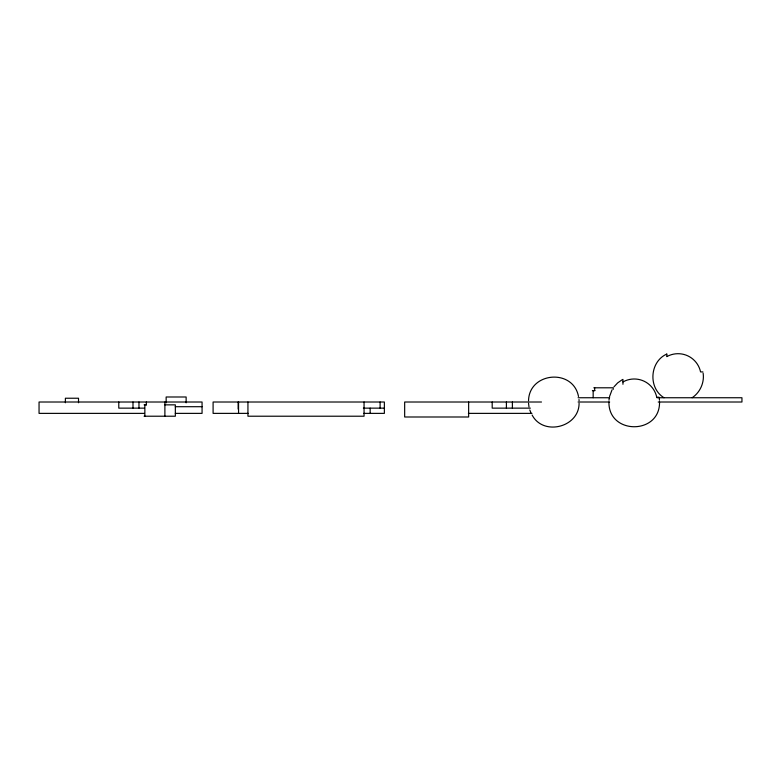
<?xml version="1.0" encoding="UTF-8"?>
<svg xmlns="http://www.w3.org/2000/svg" width="781" height="781" viewBox="0 0 781 781"><rect width="100%" height="100%" fill="white"/><g stroke="black" fill="none" stroke-linecap="round" stroke-linejoin="round"><path stroke-width="1.17" d="M659.535 402.01C660.179 434.978 608.282 434.978 608.936 402.01M528.542 400.76C529.04 372.107 573.069 368.095 578.496 396.465M579.082 403.25C579.209 427.207 543.351 436.491 532.105 415.014M608.995 400.204L609.19 398.408M609.512 396.631L612.021 389.885M613.973 386.849L617.664 382.885L622.106 379.8M692.112 397.744C700.098 392.511 704.569 382.544 703.115 373.103M666.798 354.057C649.626 361.632 648.005 388.079 664.026 397.744M622.955 381.948L623.716 381.538A23.01 23.01 0 0 1 656.743 397.207L659.076 397.207M702.91 371.912L700.567 371.912A23.01 23.01 0 0 0 667.55 356.234L666.798 356.644L666.798 354.076M593.814 387.796L613.251 387.796L613.202 389.397M592.398 390.637L594.946 390.637M578.096 397.744L609.668 397.744M656.987 397.744L741.95 397.744L741.95 402.01L658.198 402.01M541.497 402.01L404.665 402.01L404.665 416.995L468.639 416.995L468.639 402.01M578.096 402.01L609.649 402.01M144.085 404.851L146.496 404.851M164.889 404.851L175.344 404.851L175.344 416.214L144.085 416.214M175.295 406.706L202.064 406.706M144.173 408.141L118.78 408.141L118.78 402.01M363.38 408.141L384.369 408.141M530.377 408.141L492.196 408.141L492.196 402.01M144.319 413.374L39.05 413.374L39.05 402.01L202.064 402.01L202.064 413.374L175.295 413.374M248.241 413.374L213.096 413.374L213.096 402.01L384.369 402.01L384.369 413.374L363.702 413.374M468.395 413.374L531.949 413.374M530.934 412.827L529.782 409.947M528.991 406.94L528.542 403.25M659.281 398.408L659.476 400.204M578.994 399.53L579.082 400.76M622.955 379.381L622.955 384.291M594.663 387.796L594.663 390.637M593.16 390.637L593.16 397.744M512.385 402.01L512.385 408.141M506.4 402.01L506.4 408.141M380.103 402.01L380.103 408.141M370.155 408.141L370.155 413.374M364.053 402.01L364.053 416.214L247.938 416.214L247.938 402.01M238.556 402.01L238.556 413.374M238.156 402.01L238.156 409.107M186.132 402.84L186.132 396.992L166.148 396.992L166.148 402.84M164.889 402.01L164.889 416.214M146.35 402.01L146.35 404.851M144.856 404.851L144.856 416.214M138.969 402.01L138.969 408.141M132.995 402.01L132.995 408.141M78.52 402.762L78.52 398.232L65.389 398.232L65.389 402.762"/></g></svg>
